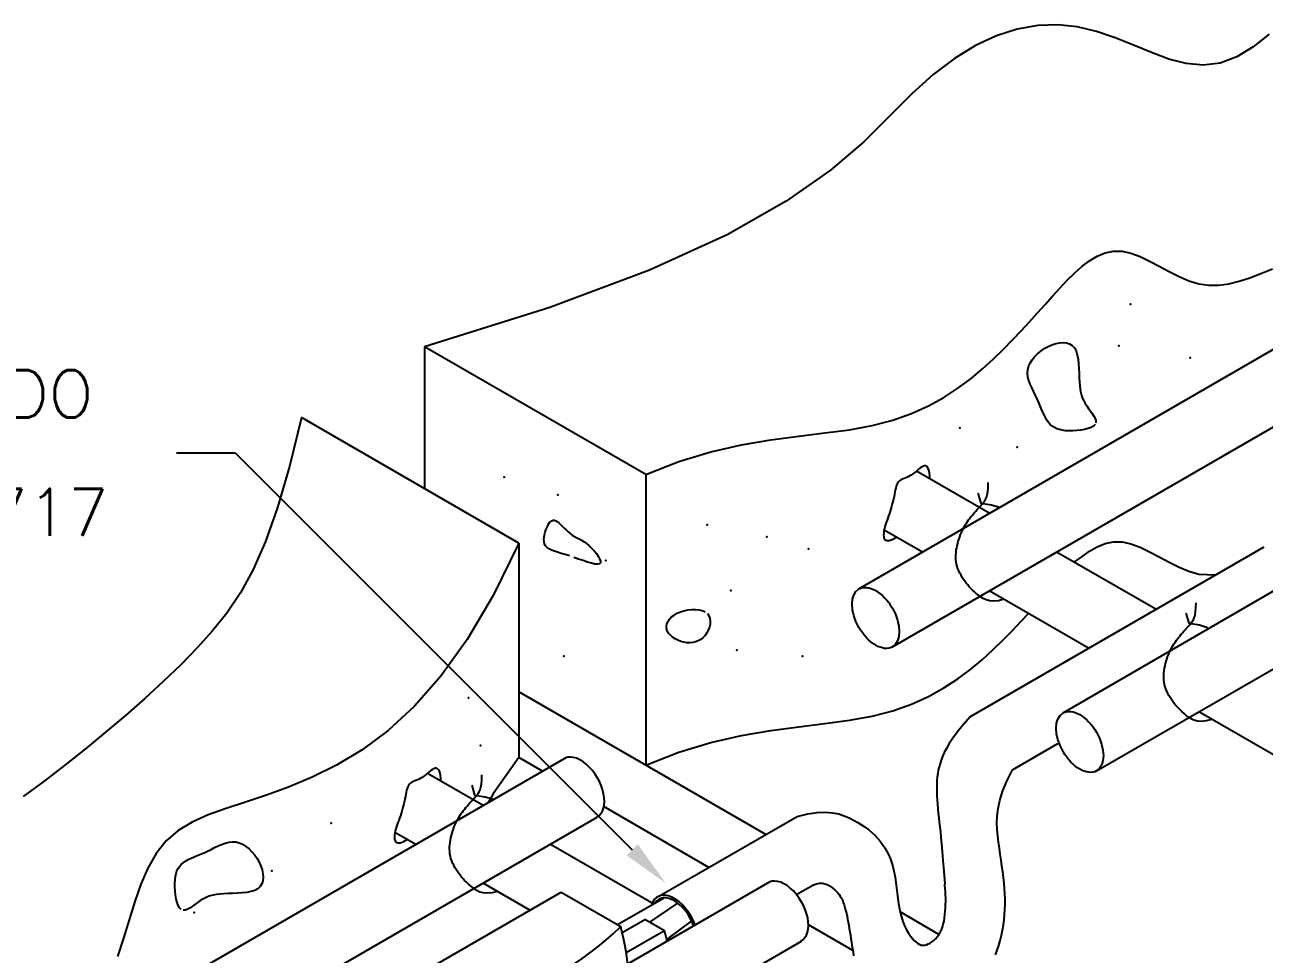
# Model space of a CAD drawing. Header units: millimetres. Extents: x -6558.4 to -6543.3, y -4472.7 to -4461.9.
# Drawn here: x -6555.29 to -6550.04, y -4466.48 to -4462.55 of the extents above; entities that cross this region are included whole.
import ezdxf
from ezdxf.enums import TextEntityAlignment as Align

# ---------------------------------------------------------------- set-up
doc = ezdxf.new("R2010")
doc.units = ezdxf.units.MM
doc.header["$LTSCALE"] = 10
doc.layers.add('Termotécnica', color=7, linetype='Continuous')
doc.styles.add('r80', font='romans.shx')

msp = doc.modelspace()

# ---------------------------------------------------------------- linework, layer by layer
at = {"layer": 'Termotécnica', "color": 1}
for p, q in [((-6551.7552, -4464.9368), (-6549.8329, -4463.8245)), ((-6551.6138, -4465.1816), (-6549.5481, -4463.989)), ((-6551.2021, -4464.6168), (-6551.512, -4464.4379)), ((-6551.4867, -4464.7814), (-6551.6491, -4464.6876)), ((-6550.8915, -4465.4614), (-6549.617, -4464.7223)), ((-6551.2837, -4465.4757), (-6550.0404, -4464.7579)), ((-6550.4991, -4465.0227), (-6550.9188, -4464.7804)), ((-6550.7839, -4465.1871), (-6551.2036, -4464.9448)), ((-6550.7502, -4465.7063), (-6549.6584, -4465.076)), ((-6549.4536, -4465.9552), (-6550.3174, -4465.4565)), ((-6551.1062, -4465.7022), (-6550.9139, -4465.5911)), ((-6555.0837, -4466.8561), (-6552.9946, -4465.6499)), ((-6553.3461, -4465.8529), (-6553.5817, -4465.7168)), ((-6555.2017, -4467.2531), (-6552.8626, -4465.9026)), ((-6552.5999, -4466.2356), (-6552.0169, -4465.899)), ((-6553.6309, -4466.0173), (-6553.7188, -4465.9666)), ((-6552.6306, -4466.2659), (-6553.0612, -4466.0173)), ((-6553.1486, -4466.2958), (-6553.3461, -4466.1818)), ((-6552.7334, -4466.5224), (-6552.1309, -4466.1745)), ((-6552.0157, -4466.2272), (-6551.9482, -4466.1883)), ((-6552.7577, -4466.3906), (-6552.6613, -4466.3349)), ((-6552.5784, -4466.3828), (-6552.6613, -4466.3349)), ((-6552.5784, -4466.3828), (-6552.7409, -4466.4766)), ((-6552.3429, -4466.6259), (-6551.9989, -4466.4273))]:
    msp.add_line(p, q, dxfattribs=at)
at = {"layer": 'Termotécnica', "color": 2}
for p, q in [((-6553.5946, -4463.9116), (-6553.5946, -4464.5116)), ((-6552.6569, -4464.4529), (-6553.5946, -4463.9116)), ((-6553.195, -4464.7422), (-6554.1142, -4464.2116)), ((-6554.3935, -4464.3617), (-6554.6435, -4464.3617)), ((-6554.3935, -4464.3617), (-6552.7148, -4466.0404)), ((-6552.6569, -4464.4529), (-6552.6569, -4465.682)), ((-6553.195, -4464.7422), (-6553.195, -4465.6497)), ((-6552.149, -4465.9753), (-6553.195, -4465.3713)), ((-6553.0946, -4465.7077), (-6553.195, -4465.6497)), ((-6552.3901, -4466.1145), (-6552.8383, -4465.8557)), ((-6553.6042, -4466.5589), (-6553.0157, -4466.2191)), ((-6553.0157, -4466.2191), (-6552.7633, -4466.3648)), ((-6552.7771, -4466.3569), (-6552.5825, -4466.2445)), ((-6552.6405, -4466.3469), (-6552.5225, -4466.2665)), ((-6551.4166, -4466.3981), (-6551.5812, -4466.303)), ((-6552.5683, -4466.4193), (-6552.4635, -4466.3422)), ((-6551.7816, -4466.4657), (-6551.9688, -4466.3577))]:
    msp.add_line(p, q, dxfattribs=at)
for points in [[(-6550.0192, -4462.5898), (-6550.0873, -4462.6434), (-6550.1565, -4462.6857), (-6550.2268, -4462.7125), (-6550.298, -4462.721), (-6550.3701, -4462.7137), (-6550.4433, -4462.6946), (-6550.5178, -4462.6675), (-6550.5937, -4462.6364), (-6550.6711, -4462.6052), (-6550.7503, -4462.5778), (-6550.8313, -4462.5582), (-6550.9143, -4462.5496), (-6550.999, -4462.553), (-6551.0853, -4462.5686), (-6551.1729, -4462.5968), (-6551.2616, -4462.6378), (-6551.3513, -4462.692), (-6551.4415, -4462.7597), (-6551.5322, -4462.8411), (-6551.6257, -4462.9364), (-6551.735, -4463.0447), (-6551.8757, -4463.1651), (-6552.0633, -4463.2965), (-6552.3134, -4463.4378), (-6552.6416, -4463.5881), (-6553.0635, -4463.7464), (-6553.5946, -4463.9116)], [(-6552.6569, -4464.4529), (-6552.5177, -4464.3979), (-6552.3828, -4464.357), (-6552.2529, -4464.3273), (-6552.1285, -4464.306), (-6552.0104, -4464.2901), (-6551.8991, -4464.2767), (-6551.7952, -4464.2629), (-6551.6995, -4464.2457), (-6551.6122, -4464.223), (-6551.5329, -4464.1949), (-6551.461, -4464.1624), (-6551.3957, -4464.1263), (-6551.3364, -4464.0875), (-6551.2823, -4464.0469), (-6551.2328, -4464.0054), (-6551.1873, -4463.9639), (-6551.145, -4463.923), (-6551.1055, -4463.8831), (-6551.0685, -4463.8441), (-6551.0335, -4463.806), (-6551.0001, -4463.7689), (-6550.9678, -4463.7328), (-6550.9364, -4463.6977), (-6550.9054, -4463.6637), (-6550.8745, -4463.6308), (-6550.8433, -4463.6), (-6550.8118, -4463.5721), (-6550.7797, -4463.5479), (-6550.7468, -4463.5285), (-6550.713, -4463.5148), (-6550.6781, -4463.5076), (-6550.6419, -4463.5078), (-6550.6042, -4463.516), (-6550.5653, -4463.5306), (-6550.5252, -4463.5497), (-6550.4843, -4463.5714), (-6550.4428, -4463.5938), (-6550.4008, -4463.6148), (-6550.3587, -4463.6327), (-6550.3165, -4463.6453), (-6550.2744, -4463.6514), (-6550.2322, -4463.6511), (-6550.1894, -4463.6453), (-6550.1458, -4463.6347), (-6550.1008, -4463.6202), (-6550.0542, -4463.6025), (-6550.0055, -4463.5823)], [(-6554.1142, -4464.2116), (-6554.1651, -4464.419), (-6554.2157, -4464.5919), (-6554.2667, -4464.7353), (-6554.3189, -4464.8542), (-6554.3731, -4464.9537), (-6554.4301, -4465.0387), (-6554.4907, -4465.1145), (-6554.5556, -4465.1859), (-6554.6254, -4465.2571), (-6554.6998, -4465.3287), (-6554.7779, -4465.4004), (-6554.8593, -4465.4719), (-6554.9433, -4465.5428), (-6555.0292, -4465.6129), (-6555.1164, -4465.6819), (-6555.2042, -4465.7494), (-6555.2919, -4465.8152)], [(-6551.455, -4464.4707), (-6551.4553, -4464.458), (-6551.4564, -4464.4467), (-6551.4584, -4464.4371), (-6551.4611, -4464.4292), (-6551.4646, -4464.423), (-6551.4687, -4464.4187), (-6551.4735, -4464.4163), (-6551.4788, -4464.416), (-6551.4846, -4464.4176), (-6551.4908, -4464.421), (-6551.4975, -4464.4258), (-6551.5044, -4464.4314), (-6551.5117, -4464.4376), (-6551.5191, -4464.4439), (-6551.5267, -4464.45), (-6551.5344, -4464.4554), (-6551.5422, -4464.4599), (-6551.5499, -4464.4636), (-6551.5574, -4464.4668), (-6551.5646, -4464.4697), (-6551.5713, -4464.4725), (-6551.5776, -4464.4756), (-6551.5831, -4464.4792), (-6551.5879, -4464.4835), (-6551.5919, -4464.4888), (-6551.5951, -4464.4949), (-6551.5977, -4464.5019), (-6551.5998, -4464.5096), (-6551.6017, -4464.5179), (-6551.6034, -4464.5269), (-6551.6051, -4464.5362), (-6551.607, -4464.546), (-6551.6091, -4464.5561), (-6551.6115, -4464.5664), (-6551.6142, -4464.5768), (-6551.617, -4464.5872), (-6551.62, -4464.5976), (-6551.6232, -4464.6079), (-6551.6264, -4464.6179), (-6551.6298, -4464.6276), (-6551.6332, -4464.637), (-6551.6365, -4464.646), (-6551.6397, -4464.6548), (-6551.6427, -4464.6635), (-6551.6454, -4464.6721), (-6551.6477, -4464.6807), (-6551.6495, -4464.6894), (-6551.6507, -4464.6983), (-6551.6512, -4464.7074), (-6551.6505, -4464.716), (-6551.6483, -4464.7234), (-6551.644, -4464.729), (-6551.6372, -4464.7319), (-6551.6274, -4464.7315), (-6551.6141, -4464.727), (-6551.597, -4464.7177)], [(-6553.195, -4464.7422), (-6553.3028, -4464.9642), (-6553.4131, -4465.1509), (-6553.5248, -4465.3058), (-6553.6369, -4465.4328), (-6553.7484, -4465.5354), (-6553.8584, -4465.6173), (-6553.9658, -4465.6821), (-6554.0696, -4465.7334), (-6554.1689, -4465.7748), (-6554.263, -4465.8089), (-6554.3514, -4465.8382), (-6554.4335, -4465.8654), (-6554.5088, -4465.8928), (-6554.5765, -4465.9231), (-6554.6363, -4465.9588), (-6554.6875, -4466.0023), (-6554.7299, -4466.0556), (-6554.7649, -4466.1174), (-6554.7944, -4466.186), (-6554.8203, -4466.2596), (-6554.8442, -4466.3363), (-6554.8681, -4466.4143), (-6554.8938, -4466.4918)], [(-6550.8451, -4464.8229), (-6550.8118, -4464.8014), (-6550.7797, -4464.7773), (-6550.7468, -4464.7579), (-6550.713, -4464.7442), (-6550.6781, -4464.7369), (-6550.6419, -4464.7372), (-6550.6042, -4464.7454), (-6550.5653, -4464.76), (-6550.5252, -4464.7791), (-6550.4843, -4464.8008), (-6550.4428, -4464.8231), (-6550.4008, -4464.8442), (-6550.3587, -4464.862), (-6550.3165, -4464.8747), (-6550.2469, -4464.8771)], [(-6552.6569, -4465.6823), (-6552.5177, -4465.6273), (-6552.3828, -4465.5864), (-6552.2529, -4465.5567), (-6552.1285, -4465.5354), (-6552.0104, -4465.5195), (-6551.8991, -4465.5061), (-6551.7952, -4465.4922), (-6551.6995, -4465.4751), (-6551.6122, -4465.4524), (-6551.5329, -4465.4243), (-6551.461, -4465.3918), (-6551.3957, -4465.3557), (-6551.3364, -4465.3169), (-6551.2823, -4465.2763), (-6551.2328, -4465.2348), (-6551.1873, -4465.1932), (-6551.145, -4465.1524), (-6551.1055, -4465.1125), (-6551.0685, -4465.0735), (-6551.0381, -4465.0404)], [(-6553.195, -4465.6497), (-6553.3028, -4465.804), (-6553.3243, -4465.8403)], [(-6553.5247, -4465.7497), (-6553.525, -4465.7369), (-6553.5261, -4465.7257), (-6553.5281, -4465.7161), (-6553.5309, -4465.7081), (-6553.5343, -4465.702), (-6553.5385, -4465.6976), (-6553.5432, -4465.6953), (-6553.5485, -4465.6949), (-6553.5543, -4465.6966), (-6553.5606, -4465.7), (-6553.5672, -4465.7047), (-6553.5742, -4465.7104), (-6553.5814, -4465.7166), (-6553.5888, -4465.7229), (-6553.5964, -4465.729), (-6553.6042, -4465.7344), (-6553.6119, -4465.7389), (-6553.6196, -4465.7426), (-6553.6271, -4465.7457), (-6553.6343, -4465.7486), (-6553.6411, -4465.7515), (-6553.6473, -4465.7546), (-6553.6529, -4465.7582), (-6553.6577, -4465.7625), (-6553.6616, -4465.7677), (-6553.6648, -4465.7739), (-6553.6674, -4465.7808), (-6553.6696, -4465.7886), (-6553.6714, -4465.7969), (-6553.6732, -4465.8058), (-6553.6749, -4465.8152), (-6553.6767, -4465.825), (-6553.6789, -4465.835), (-6553.6813, -4465.8453), (-6553.6839, -4465.8557), (-6553.6867, -4465.8662), (-6553.6897, -4465.8766), (-6553.6929, -4465.8868), (-6553.6962, -4465.8968), (-6553.6995, -4465.9066), (-6553.7029, -4465.9159), (-6553.7062, -4465.925), (-6553.7095, -4465.9338), (-6553.7125, -4465.9424), (-6553.7151, -4465.951), (-6553.7174, -4465.9596), (-6553.7192, -4465.9684), (-6553.7204, -4465.9773), (-6553.7209, -4465.9863), (-6553.7203, -4465.9949), (-6553.718, -4466.0024), (-6553.7137, -4466.0079), (-6553.7069, -4466.0108), (-6553.6971, -4466.0104), (-6553.6839, -4466.0059), (-6553.6667, -4465.9967)]]:
    msp.add_lwpolyline(points, dxfattribs=at)
at = {"layer": 'Termotécnica', "color": 1}
for points in [[(-6550.7556, -4464.2409), (-6550.7625, -4464.2477), (-6550.7727, -4464.2534), (-6550.7857, -4464.2582), (-6550.8006, -4464.262), (-6550.8168, -4464.2648), (-6550.8337, -4464.2667), (-6550.8505, -4464.2677), (-6550.8666, -4464.2678), (-6550.8814, -4464.267), (-6550.8949, -4464.2653), (-6550.9072, -4464.2626), (-6550.9183, -4464.2588), (-6550.9284, -4464.2539), (-6550.9375, -4464.2479), (-6550.9458, -4464.2407), (-6550.9532, -4464.2322), (-6550.96, -4464.2223), (-6550.9662, -4464.2114), (-6550.9721, -4464.1994), (-6550.9779, -4464.1865), (-6550.9836, -4464.1729), (-6550.9895, -4464.1588), (-6550.9957, -4464.1443), (-6551.0024, -4464.1296), (-6551.0097, -4464.1147), (-6551.0172, -4464.0998), (-6551.0244, -4464.0848), (-6551.031, -4464.0698), (-6551.0364, -4464.0548), (-6551.0402, -4464.0399), (-6551.042, -4464.025), (-6551.0412, -4464.0101), (-6551.0375, -4463.9954), (-6551.0312, -4463.981), (-6551.0226, -4463.9671), (-6551.0119, -4463.9538), (-6550.9995, -4463.9413), (-6550.9856, -4463.9299), (-6550.9708, -4463.9197), (-6550.9551, -4463.9109), (-6550.939, -4463.9037), (-6550.9228, -4463.8984), (-6550.9069, -4463.895), (-6550.8916, -4463.8939), (-6550.8773, -4463.8953), (-6550.8642, -4463.8994), (-6550.8528, -4463.9064), (-6550.8435, -4463.9165), (-6550.8364, -4463.9298), (-6550.8313, -4463.9458), (-6550.8278, -4463.9638), (-6550.8256, -4463.9832), (-6550.8243, -4464.0033), (-6550.8236, -4464.0235), (-6550.823, -4464.043), (-6550.8222, -4464.0613), (-6550.8209, -4464.0779), (-6550.8189, -4464.0928), (-6550.8163, -4464.1063), (-6550.813, -4464.1187), (-6550.8089, -4464.1303), (-6550.804, -4464.1412), (-6550.7982, -4464.1519), (-6550.7914, -4464.1625), (-6550.7838, -4464.1732), (-6550.7758, -4464.1839), (-6550.7681, -4464.1946), (-6550.7613, -4464.205), (-6550.756, -4464.215), (-6550.7529, -4464.2244), (-6550.7525, -4464.2331)], [(-6551.142, -4464.9804), (-6551.1652, -4464.9862), (-6551.1857, -4464.9882), (-6551.2029, -4464.9869), (-6551.2174, -4464.983), (-6551.2297, -4464.9772), (-6551.2404, -4464.9703), (-6551.2499, -4464.9628), (-6551.2586, -4464.9555), (-6551.2668, -4464.9483), (-6551.2744, -4464.9412), (-6551.2816, -4464.9341), (-6551.2884, -4464.927), (-6551.2948, -4464.9197), (-6551.301, -4464.9122), (-6551.3069, -4464.9043), (-6551.3126, -4464.8962), (-6551.3181, -4464.8877), (-6551.3233, -4464.8789), (-6551.3281, -4464.8698), (-6551.3325, -4464.8605), (-6551.3363, -4464.8511), (-6551.3395, -4464.8415), (-6551.342, -4464.8318), (-6551.3438, -4464.822), (-6551.3449, -4464.8123), (-6551.3453, -4464.8024), (-6551.3452, -4464.7926), (-6551.3445, -4464.7828), (-6551.3433, -4464.773), (-6551.3417, -4464.7632), (-6551.3397, -4464.7535), (-6551.3374, -4464.7438), (-6551.3348, -4464.7342), (-6551.3319, -4464.7247), (-6551.3287, -4464.7154), (-6551.3253, -4464.7064), (-6551.3216, -4464.6976), (-6551.3178, -4464.6891), (-6551.3138, -4464.6809), (-6551.3096, -4464.6731), (-6551.3053, -4464.6656), (-6551.3008, -4464.6584), (-6551.2962, -4464.6515), (-6551.2914, -4464.6448), (-6551.2865, -4464.6383), (-6551.2815, -4464.6319), (-6551.2764, -4464.6256), (-6551.2711, -4464.6194), (-6551.2658, -4464.6132), (-6551.2605, -4464.6071), (-6551.2551, -4464.6011), (-6551.2497, -4464.5951), (-6551.2444, -4464.5892), (-6551.2392, -4464.5835), (-6551.234, -4464.5778), (-6551.229, -4464.5721), (-6551.2243, -4464.566), (-6551.22, -4464.5588), (-6551.2161, -4464.55), (-6551.2129, -4464.539), (-6551.2105, -4464.5252), (-6551.2089, -4464.508), (-6551.2084, -4464.4868)], [(-6551.2516, -4464.5309), (-6551.2395, -4464.5732), (-6551.1946, -4464.5801), (-6551.1599, -4464.5907)], [(-6552.9808, -4464.7967), (-6552.9988, -4464.7911), (-6553.0154, -4464.7861), (-6553.0307, -4464.7815), (-6553.0444, -4464.777), (-6553.0565, -4464.7724), (-6553.0668, -4464.7673), (-6553.0751, -4464.7614), (-6553.0815, -4464.7546), (-6553.0858, -4464.7466), (-6553.0881, -4464.7376), (-6553.0889, -4464.7278), (-6553.0882, -4464.7176), (-6553.0864, -4464.7072), (-6553.0837, -4464.697), (-6553.0804, -4464.687), (-6553.0766, -4464.6778), (-6553.0727, -4464.6694), (-6553.0686, -4464.662), (-6553.0643, -4464.6559), (-6553.0597, -4464.6511), (-6553.0548, -4464.6477), (-6553.0497, -4464.6459), (-6553.0442, -4464.6459), (-6553.0383, -4464.6477), (-6553.0321, -4464.6514), (-6553.0254, -4464.6568), (-6553.0183, -4464.6634), (-6553.0109, -4464.6709), (-6553.0031, -4464.6789), (-6552.995, -4464.687), (-6552.9865, -4464.6949), (-6552.9777, -4464.7022), (-6552.9686, -4464.7086), (-6552.9592, -4464.7143), (-6552.9495, -4464.7197), (-6552.9395, -4464.7252), (-6552.9293, -4464.7309), (-6552.9189, -4464.7374), (-6552.9083, -4464.7448), (-6552.8975, -4464.7536), (-6552.8866, -4464.7638), (-6552.8761, -4464.7752), (-6552.8666, -4464.7869), (-6552.8586, -4464.7985), (-6552.8527, -4464.8093), (-6552.8495, -4464.8186), (-6552.8495, -4464.826), (-6552.8533, -4464.8307), (-6552.8612, -4464.8323), (-6552.8729, -4464.8312), (-6552.8874, -4464.8279), (-6552.9043, -4464.823), (-6552.9228, -4464.8168), (-6552.9421, -4464.8101), (-6552.9617, -4464.8032)], [(-6552.3969, -4465.0407), (-6552.3901, -4465.0499), (-6552.3861, -4465.0607), (-6552.3846, -4465.0725), (-6552.3853, -4465.0851), (-6552.3881, -4465.0979), (-6552.3928, -4465.1105), (-6552.399, -4465.1224), (-6552.4066, -4465.1331), (-6552.4153, -4465.1424), (-6552.4251, -4465.15), (-6552.4357, -4465.1561), (-6552.447, -4465.1605), (-6552.4589, -4465.1633), (-6552.4712, -4465.1646), (-6552.4838, -4465.1643), (-6552.4966, -4465.1623), (-6552.5093, -4465.1588), (-6552.5216, -4465.1539), (-6552.5333, -4465.1477), (-6552.544, -4465.1404), (-6552.5533, -4465.1323), (-6552.5608, -4465.1233), (-6552.5664, -4465.1139), (-6552.5695, -4465.104), (-6552.57, -4465.0939), (-6552.5679, -4465.0837), (-6552.5634, -4465.0737), (-6552.5567, -4465.0642), (-6552.548, -4465.0551), (-6552.5374, -4465.0469), (-6552.525, -4465.0396), (-6552.5111, -4465.0335), (-6552.496, -4465.0287), (-6552.4799, -4465.0254), (-6552.4637, -4465.0236), (-6552.4476, -4465.0234), (-6552.4324, -4465.025), (-6552.4185, -4465.0283), (-6552.4065, -4465.0336)], [(-6550.2622, -4465.4892), (-6550.2854, -4465.495), (-6550.3059, -4465.4971), (-6550.3231, -4465.4958), (-6550.3376, -4465.4919), (-6550.3499, -4465.4861), (-6550.3606, -4465.4791), (-6550.3701, -4465.4716), (-6550.3788, -4465.4643), (-6550.387, -4465.4571), (-6550.3946, -4465.45), (-6550.4018, -4465.4429), (-6550.4086, -4465.4358), (-6550.415, -4465.4285), (-6550.4211, -4465.421), (-6550.4271, -4465.4132), (-6550.4328, -4465.405), (-6550.4383, -4465.3965), (-6550.4435, -4465.3877), (-6550.4483, -4465.3786), (-6550.4527, -4465.3693), (-6550.4565, -4465.3599), (-6550.4597, -4465.3503), (-6550.4622, -4465.3406), (-6550.464, -4465.3309), (-6550.4651, -4465.3211), (-6550.4655, -4465.3113), (-6550.4654, -4465.3014), (-6550.4647, -4465.2916), (-6550.4635, -4465.2818), (-6550.4619, -4465.272), (-6550.4599, -4465.2623), (-6550.4576, -4465.2526), (-6550.455, -4465.243), (-6550.452, -4465.2335), (-6550.4489, -4465.2243), (-6550.4455, -4465.2152), (-6550.4418, -4465.2064), (-6550.438, -4465.1979), (-6550.434, -4465.1897), (-6550.4298, -4465.1819), (-6550.4255, -4465.1744), (-6550.421, -4465.1673), (-6550.4163, -4465.1603), (-6550.4116, -4465.1536), (-6550.4067, -4465.1471), (-6550.4017, -4465.1407), (-6550.3965, -4465.1344), (-6550.3913, -4465.1282), (-6550.386, -4465.122), (-6550.3806, -4465.1159), (-6550.3753, -4465.1099), (-6550.3699, -4465.1039), (-6550.3646, -4465.0981), (-6550.3594, -4465.0923), (-6550.3542, -4465.0866), (-6550.3492, -4465.081), (-6550.3445, -4465.0748), (-6550.3402, -4465.0677), (-6550.3363, -4465.0588), (-6550.3331, -4465.0478), (-6550.3307, -4465.034), (-6550.3291, -4465.0168), (-6550.3286, -4464.9956)], [(-6550.3718, -4465.0397), (-6550.3597, -4465.082), (-6550.3148, -4465.0889), (-6550.2801, -4465.0995)], [(-6551.2837, -4465.4757), (-6551.3136, -4465.511), (-6551.338, -4465.5416), (-6551.3577, -4465.5681), (-6551.3732, -4465.5912), (-6551.3852, -4465.6113), (-6551.3945, -4465.6292), (-6551.4016, -4465.6454), (-6551.4073, -4465.6606), (-6551.412, -4465.6753), (-6551.4161, -4465.6897), (-6551.4194, -4465.7039), (-6551.422, -4465.7181), (-6551.424, -4465.7325), (-6551.4253, -4465.7472), (-6551.4261, -4465.7624), (-6551.4264, -4465.7782), (-6551.4262, -4465.7946), (-6551.4255, -4465.8118), (-6551.4244, -4465.8295), (-6551.423, -4465.8478), (-6551.4213, -4465.8664), (-6551.4195, -4465.8854), (-6551.4174, -4465.9046), (-6551.4153, -4465.9239), (-6551.4131, -4465.9435), (-6551.4109, -4465.9645), (-6551.4085, -4465.9879), (-6551.4058, -4466.0151), (-6551.4029, -4466.0472), (-6551.3997, -4466.0855), (-6551.3961, -4466.1313), (-6551.392, -4466.1857)], [(-6553.2844, -4466.2163), (-6553.3076, -4466.2221), (-6553.3281, -4466.2241), (-6553.3453, -4466.2228), (-6553.3598, -4466.2189), (-6553.3721, -4466.2131), (-6553.3828, -4466.2061), (-6553.3923, -4466.1987), (-6553.401, -4466.1914), (-6553.4092, -4466.1842), (-6553.4168, -4466.1771), (-6553.424, -4466.17), (-6553.4308, -4466.1629), (-6553.4372, -4466.1556), (-6553.4434, -4466.1481), (-6553.4493, -4466.1402), (-6553.455, -4466.1321), (-6553.4605, -4466.1236), (-6553.4657, -4466.1147), (-6553.4705, -4466.1057), (-6553.4749, -4466.0964), (-6553.4787, -4466.0869), (-6553.4819, -4466.0774), (-6553.4844, -4466.0677), (-6553.4862, -4466.0579), (-6553.4873, -4466.0481), (-6553.4877, -4466.0383), (-6553.4876, -4466.0285), (-6553.4869, -4466.0187), (-6553.4857, -4466.0089), (-6553.4841, -4465.9991), (-6553.4821, -4465.9894), (-6553.4798, -4465.9797), (-6553.4772, -4465.9701), (-6553.4743, -4465.9606), (-6553.4711, -4465.9513), (-6553.4677, -4465.9423), (-6553.464, -4465.9335), (-6553.4602, -4465.925), (-6553.4562, -4465.9168), (-6553.452, -4465.909), (-6553.4477, -4465.9015), (-6553.4432, -4465.8943), (-6553.4386, -4465.8874), (-6553.4338, -4465.8807), (-6553.4289, -4465.8742), (-6553.4239, -4465.8678), (-6553.4188, -4465.8615), (-6553.4135, -4465.8553), (-6553.4082, -4465.8491), (-6553.4029, -4465.843), (-6553.3975, -4465.837), (-6553.3921, -4465.831), (-6553.3868, -4465.8251), (-6553.3816, -4465.8194), (-6553.3764, -4465.8137), (-6553.3714, -4465.808), (-6553.3667, -4465.8019), (-6553.3624, -4465.7947), (-6553.3585, -4465.7859), (-6553.3553, -4465.7749), (-6553.3529, -4465.7611), (-6553.3513, -4465.7439), (-6553.3508, -4465.7227)], [(-6551.1781, -4466.4849), (-6551.1705, -4466.4653), (-6551.1637, -4466.4447), (-6551.1576, -4466.4235), (-6551.1522, -4466.4017), (-6551.1476, -4466.3797), (-6551.1438, -4466.3577), (-6551.1409, -4466.336), (-6551.1387, -4466.3143), (-6551.1374, -4466.2928), (-6551.1368, -4466.2711), (-6551.1369, -4466.2493), (-6551.1376, -4466.2272), (-6551.1391, -4466.2047), (-6551.1411, -4466.1818), (-6551.1438, -4466.1582), (-6551.1469, -4466.1342), (-6551.1503, -4466.1096), (-6551.1539, -4466.0846), (-6551.1576, -4466.0592), (-6551.1612, -4466.0335), (-6551.1646, -4466.0074), (-6551.1676, -4465.9811), (-6551.1701, -4465.9544), (-6551.1713, -4465.9268), (-6551.1705, -4465.8976), (-6551.1667, -4465.8661), (-6551.1592, -4465.8315), (-6551.1472, -4465.7931), (-6551.1298, -4465.7502), (-6551.1062, -4465.7022)], [(-6553.394, -4465.7668), (-6553.3819, -4465.8091), (-6553.337, -4465.816), (-6553.3023, -4465.8266)], [(-6552.0169, -4465.899), (-6551.9712, -4465.8885), (-6551.9315, -4465.883), (-6551.8969, -4465.8816), (-6551.8668, -4465.8838), (-6551.8405, -4465.8888), (-6551.8174, -4465.896), (-6551.7968, -4465.9048), (-6551.778, -4465.9144), (-6551.7605, -4465.9243), (-6551.744, -4465.9345), (-6551.7286, -4465.9449), (-6551.7141, -4465.9558), (-6551.7006, -4465.967), (-6551.688, -4465.9788), (-6551.6762, -4465.9911), (-6551.6653, -4466.004), (-6551.6551, -4466.0175), (-6551.6457, -4466.0318), (-6551.637, -4466.0468), (-6551.6292, -4466.0627), (-6551.6221, -4466.0795), (-6551.6159, -4466.0973), (-6551.6105, -4466.116), (-6551.6059, -4466.1358), (-6551.6021, -4466.1567), (-6551.599, -4466.1785), (-6551.5962, -4466.2008), (-6551.5936, -4466.2233), (-6551.5908, -4466.2458), (-6551.5878, -4466.2679), (-6551.5842, -4466.2894), (-6551.5797, -4466.31), (-6551.5743, -4466.3294), (-6551.5681, -4466.3474), (-6551.5611, -4466.3642), (-6551.5536, -4466.3794), (-6551.5457, -4466.3932), (-6551.5375, -4466.4054), (-6551.5294, -4466.4159), (-6551.5213, -4466.4247), (-6551.5136, -4466.4318), (-6551.506, -4466.4371), (-6551.4986, -4466.4409), (-6551.4913, -4466.4431), (-6551.484, -4466.4439), (-6551.4768, -4466.4434), (-6551.4694, -4466.4417), (-6551.462, -4466.4388), (-6551.4543, -4466.4349), (-6551.4467, -4466.43), (-6551.439, -4466.424), (-6551.4316, -4466.4171), (-6551.4246, -4466.4091), (-6551.4179, -4466.4002), (-6551.4119, -4466.3903), (-6551.4066, -4466.3794), (-6551.4021, -4466.3677), (-6551.3984, -4466.3551), (-6551.3954, -4466.3419), (-6551.393, -4466.3282), (-6551.3912, -4466.3142), (-6551.3899, -4466.3), (-6551.389, -4466.2858), (-6551.3885, -4466.2717), (-6551.3882, -4466.2579), (-6551.3883, -4466.2443), (-6551.3886, -4466.2309), (-6551.3892, -4466.2177), (-6551.3901, -4466.2047), (-6551.3913, -4466.1917), (-6551.392, -4466.1857)], [(-6554.6236, -4466.2927), (-6554.6304, -4466.2858), (-6554.6361, -4466.2755), (-6554.6409, -4466.2626), (-6554.6447, -4466.2477), (-6554.6475, -4466.2314), (-6554.6494, -4466.2146), (-6554.6504, -4466.1978), (-6554.6505, -4466.1817), (-6554.6497, -4466.1668), (-6554.648, -4466.1533), (-6554.6452, -4466.1411), (-6554.6415, -4466.1299), (-6554.6366, -4466.1199), (-6554.6306, -4466.1107), (-6554.6234, -4466.1025), (-6554.6148, -4466.095), (-6554.605, -4466.0883), (-6554.5941, -4466.082), (-6554.5821, -4466.0761), (-6554.5692, -4466.0704), (-6554.5556, -4466.0647), (-6554.5415, -4466.0588), (-6554.527, -4466.0526), (-6554.5123, -4466.0459), (-6554.4974, -4466.0386), (-6554.4825, -4466.0311), (-6554.4675, -4466.0238), (-6554.4525, -4466.0172), (-6554.4375, -4466.0118), (-6554.4226, -4466.008), (-6554.4077, -4466.0063), (-6554.3928, -4466.0071), (-6554.3781, -4466.0107), (-6554.3637, -4466.017), (-6554.3497, -4466.0257), (-6554.3365, -4466.0364), (-6554.324, -4466.0488), (-6554.3126, -4466.0626), (-6554.3024, -4466.0775), (-6554.2936, -4466.0931), (-6554.2864, -4466.1092), (-6554.2811, -4466.1254), (-6554.2777, -4466.1413), (-6554.2766, -4466.1567), (-6554.278, -4466.171), (-6554.2821, -4466.184), (-6554.2891, -4466.1954), (-6554.2992, -4466.2048), (-6554.3125, -4466.2119), (-6554.3285, -4466.217), (-6554.3465, -4466.2204), (-6554.3659, -4466.2226), (-6554.386, -4466.2239), (-6554.4061, -4466.2247), (-6554.4257, -4466.2253), (-6554.444, -4466.2261), (-6554.4606, -4466.2274), (-6554.4755, -4466.2293), (-6554.489, -4466.2319), (-6554.5014, -4466.2352), (-6554.513, -4466.2393), (-6554.5239, -4466.2443), (-6554.5346, -4466.2501), (-6554.5451, -4466.2568), (-6554.5559, -4466.2645), (-6554.5666, -4466.2724), (-6554.5773, -4466.2802), (-6554.5877, -4466.287), (-6554.5977, -4466.2922), (-6554.6071, -4466.2954), (-6554.6158, -4466.2957)], [(-6551.9482, -4466.1883), (-6551.9346, -4466.1836), (-6551.922, -4466.1816), (-6551.9102, -4466.1819), (-6551.8994, -4466.184), (-6551.8894, -4466.1877), (-6551.8802, -4466.1926), (-6551.8717, -4466.1982), (-6551.8639, -4466.2042), (-6551.8569, -4466.2103), (-6551.8504, -4466.2165), (-6551.8445, -4466.2229), (-6551.8391, -4466.2297), (-6551.8342, -4466.2369), (-6551.8297, -4466.2447), (-6551.8256, -4466.2533), (-6551.8217, -4466.2626), (-6551.8182, -4466.2728), (-6551.8148, -4466.2838), (-6551.8117, -4466.2955), (-6551.8087, -4466.3078), (-6551.8059, -4466.3206), (-6551.8033, -4466.3337), (-6551.8008, -4466.347), (-6551.7984, -4466.3604), (-6551.7961, -4466.3739), (-6551.7938, -4466.3875), (-6551.7916, -4466.4011), (-6551.7894, -4466.415), (-6551.7872, -4466.4291), (-6551.785, -4466.4435), (-6551.7828, -4466.4583), (-6551.7804, -4466.4736), (-6551.778, -4466.4893)]]:
    msp.add_lwpolyline(points, dxfattribs=at)
at = {"layer": 'Termotécnica', "color": 2}
for centre, radius, start, end in [((-6553.7301, -4465.3698), 1.3874, 285.8241, 314.1759), ((-6554.1564, -4466.7105), 1.4354, 6.984, 13.9344)]:
    msp.add_arc(centre, radius, start, end, dxfattribs=at)
at = {"layer": 'Termotécnica', "color": 1}
msp.add_arc((-6552.9841, -4466.5154), 0.4268, 12.0702, 18.1051, dxfattribs=at)
for centre in [(-6551.6845, -4465.0592), (-6550.8208, -4465.5838)]:
    msp.add_ellipse(centre, major_axis=(0.0707, -0.1224), ratio=0.5774, dxfattribs=at)
for centre, major_axis, ratio, start_param, end_param in [((-6552.9325, -4465.777), (0.0707, -0.1224), 0.577538, 6.242419, 9.493383), ((-6552.0689, -4466.3016), (0.0707, -0.1224), 0.577538, 6.242419, 9.493383), ((-6552.5373, -4466.3615), (-0.0707, 0.1224), 0.578196, 4.416664, 6.785288), ((-6552.5373, -4466.3615), (-0.0646, 0.1119), 0.578196, 4.387496, 6.572896)]:
    msp.add_ellipse(centre, major_axis=major_axis, ratio=ratio, start_param=start_param, end_param=end_param, dxfattribs=at)
for p in [(-6550.6057, -4463.7313), (-6550.6562, -4463.908), (-6550.3533, -4463.9584), (-6551.3277, -4464.2548), (-6551.0853, -4464.3371), (-6553.2562, -4464.4633), (-6553.0291, -4464.539), (-6552.398, -4464.6653), (-6552.1455, -4464.7157), (-6551.9688, -4464.7662), (-6552.8271, -4464.8167), (-6552.297, -4464.9429), (-6552.2718, -4465.1954), (-6553.0038, -4465.2206), (-6551.9941, -4465.2206), (-6553.4077, -4465.3973), (-6553.3572, -4465.5993), (-6553.9883, -4465.9274), (-6554.2407, -4466.1294), (-6554.5689, -4466.3061)]:
    msp.add_point(p, dxfattribs=at)
at = {"layer": 'Termotécnica', "color": 2}
msp.add_solid([(-6552.7383, -4466.064), (-6552.6913, -4466.0167), (-6552.5729, -4466.1816)], dxfattribs=at)

# ---------------------------------------------------------------- texts
at = {"layer": 'Termotécnica', "color": 2, "style": 'r80'}
for s, p in [('CABO DE COBRE ISOLADO', (-6558.4411, -4464.1114)), ('DE 16mm REF.:TEL-5717', (-6558.4282, -4464.6125))]:
    msp.add_text(s, height=0.2, dxfattribs=at).set_placement(p, align=Align.MIDDLE_LEFT)

doc.saveas('drawing.dxf')
